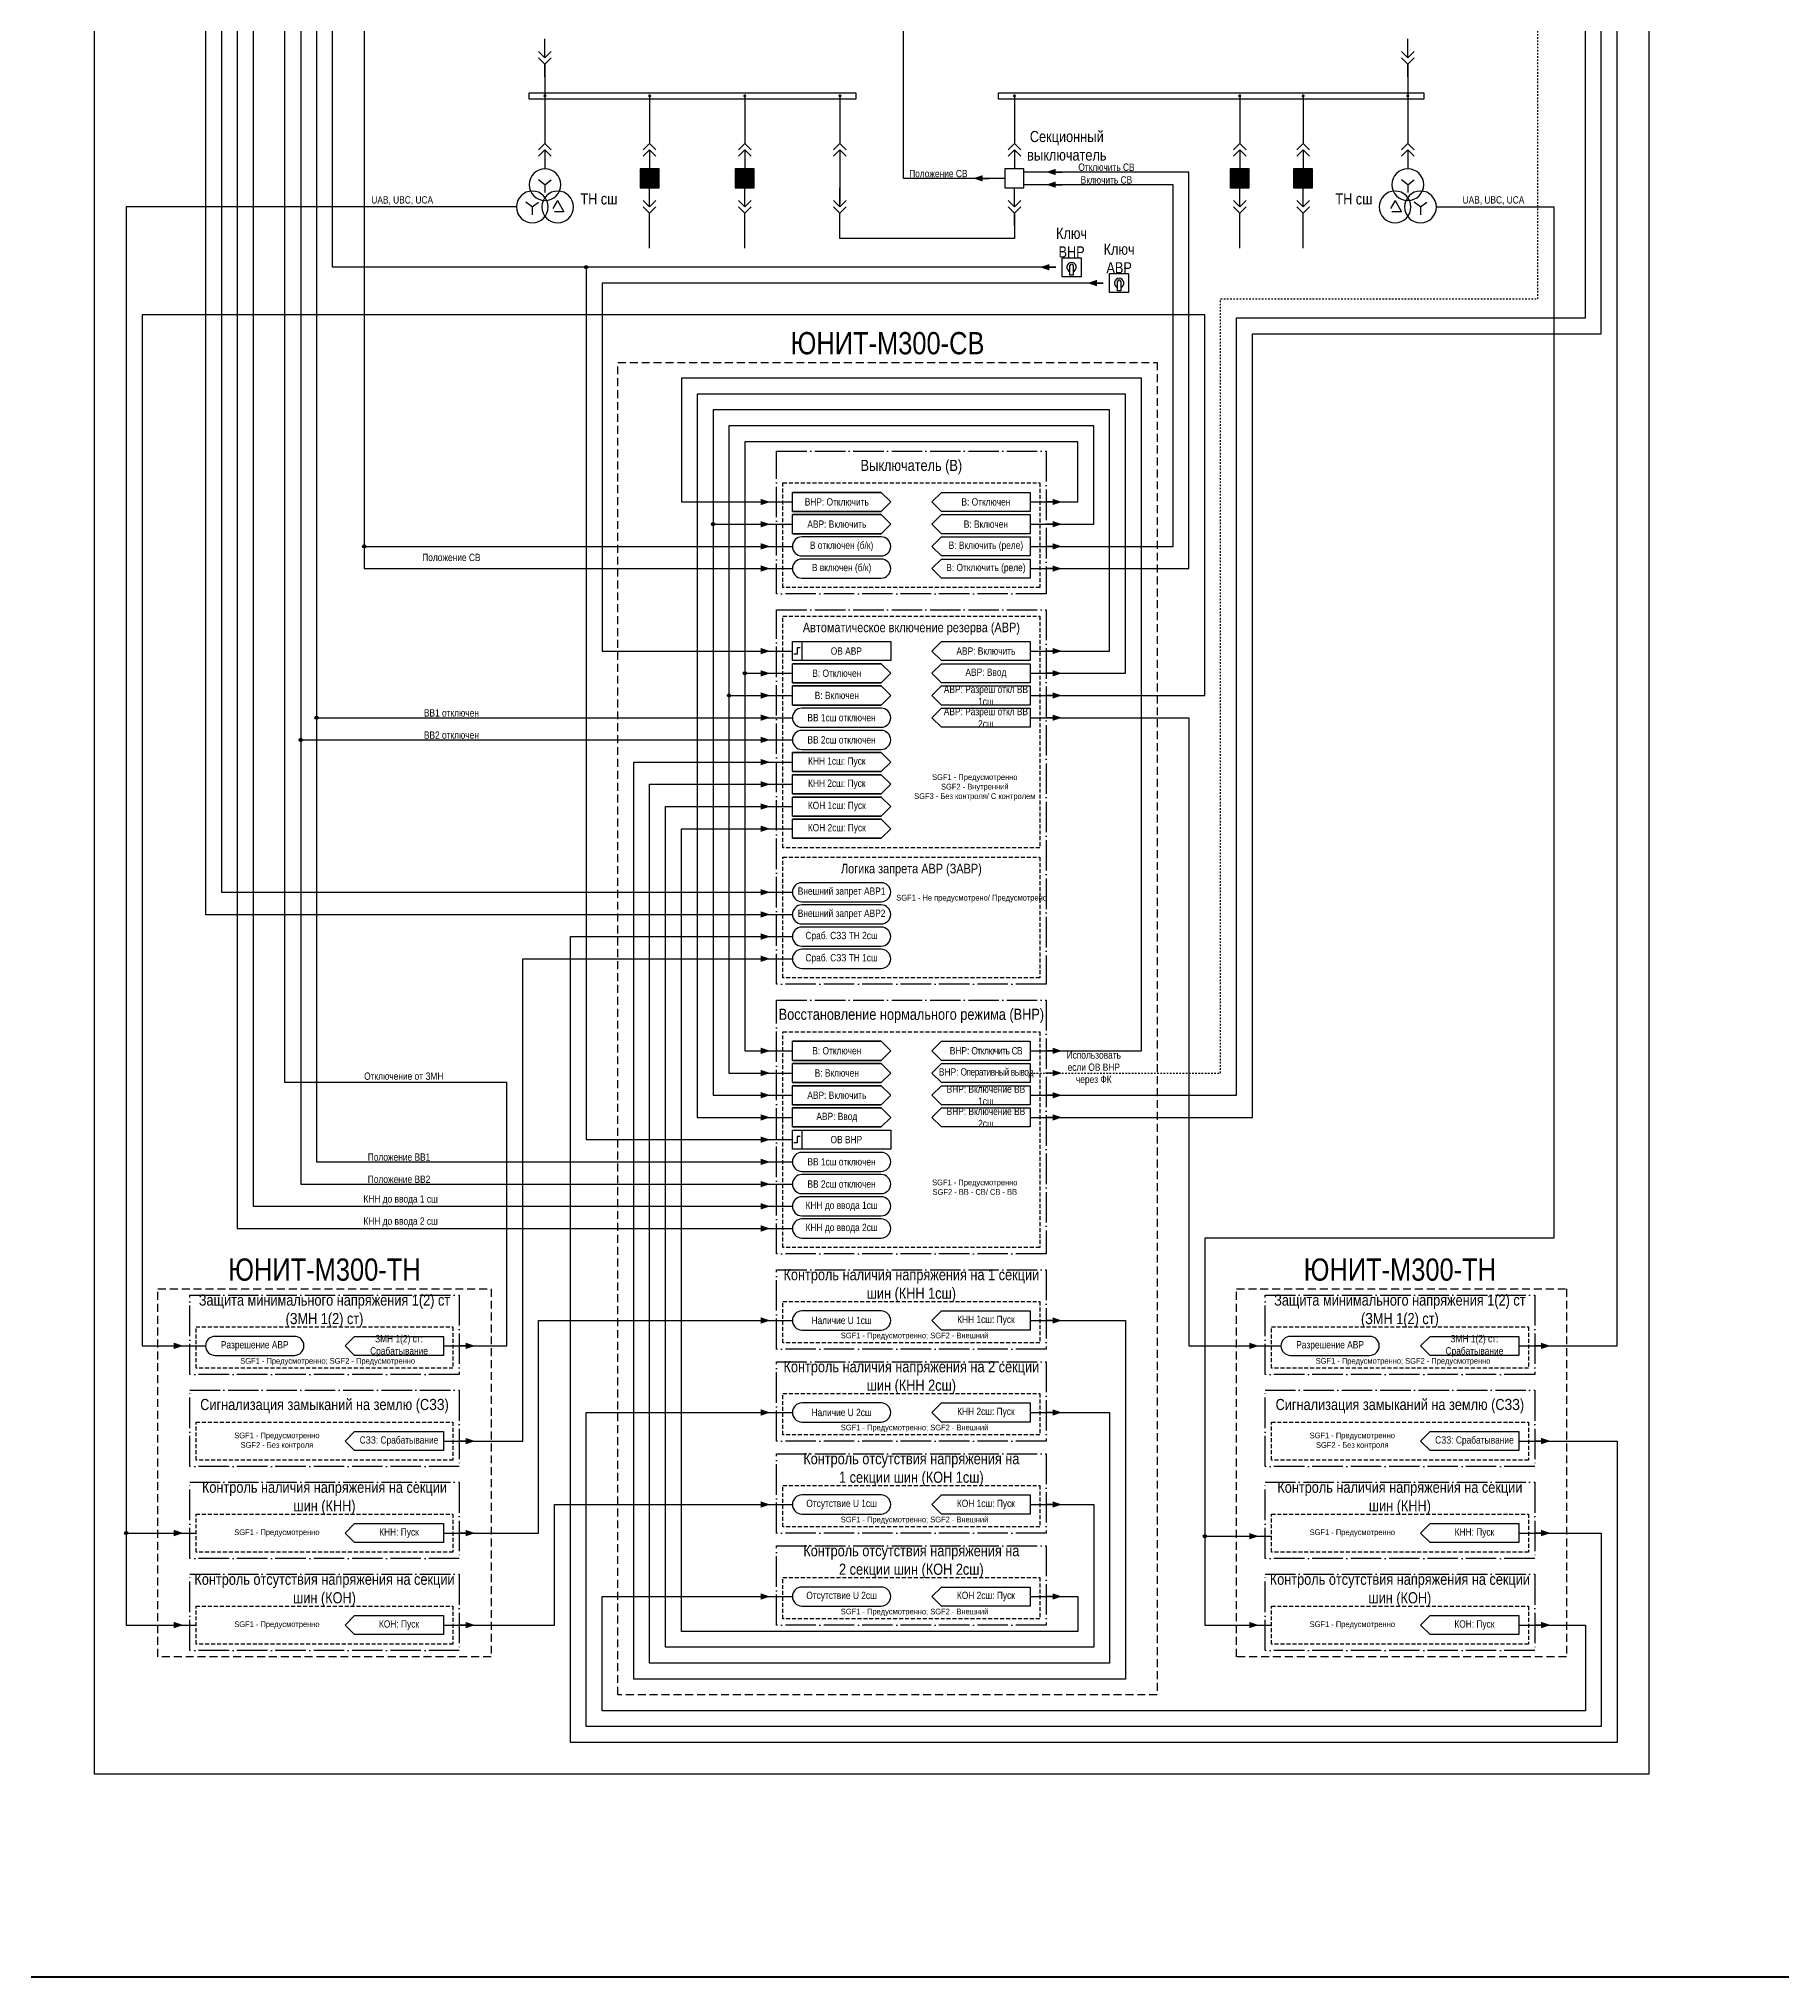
# Model space of a CAD drawing. Header units: millimetres. Extents: x -31 to 1726, y -64 to 999.
# Drawn here: x 627 to 1177, y -64 to 547 of the extents above; entities that cross this region are included whole.
import ezdxf
from ezdxf.enums import TextEntityAlignment as Align

# ---------------------------------------------------------------- set-up
doc = ezdxf.new("R2010")
doc.units = ezdxf.units.MM
for name, pattern in [('ACAD_ISO04W100', [30, 24, -3, 0, -3]), ('JIS_02_1.0', [2, 1, -1]), ('штриховая2', [0.375, 0.25, -0.125])]:
    doc.linetypes.add(name, pattern=pattern)
doc.layers.add('LINE', color=7, linetype='Continuous', lineweight=25)
doc.layers.add('TEXT', color=7, linetype='Continuous', lineweight=25)
doc.layers.add('Основная', color=7, linetype='Continuous')
doc.styles.add('2.5_Gost_RD', font='ARIALN.TTF', dxfattribs={"height": 2.5})
doc.styles.add('3.5_Gost_RD', font='ARIALN.TTF', dxfattribs={"height": 3.5})
doc.styles.add('Вывод', font='ARIALN.TTF', dxfattribs={"height": 2.5})
doc.styles.add('Компонент', font='ARIALN.TTF', dxfattribs={"height": 3.5})

# ---------------------------------------------------------------- blocks, each defined once
blk = doc.blocks.new('*U1069')
at = {"ltscale": 0.35}
for q in [(-2, 1.5), (2, 1.5), (0, -2.5)]:
    blk.add_line((0, 0), q, dxfattribs=at)
blk.add_circle((0, 0), 5, dxfattribs=at)
at = {"ltscale": 0.35, "style": 'Компонент'}
blk.add_attdef('ОУ', text='', height=3.5, dxfattribs=at).set_placement((-1, 10), align=Align.MIDDLE_CENTER)
blk = doc.blocks.new('*U1065')
at = {"ltscale": 0.35}
for p, q in [((0, 2), (-2, -1.5)), ((0, 2), (1.5, -0.5)), ((-2, -1.5), (1, -1.5))]:
    blk.add_line(p, q, dxfattribs=at)
blk.add_circle((0, 0), 5, dxfattribs=at)
at = {"ltscale": 0.35, "style": 'Компонент'}
blk.add_attdef('ОУ', text='', height=3.5, dxfattribs=at).set_placement((0, 8), align=Align.MIDDLE_CENTER)
blk = doc.blocks.new('*U1073')
at = {"ltscale": 0.35}
for q in [(-2, 1.5), (2, 1.5), (0, -2.5)]:
    blk.add_line((0, 0), q, dxfattribs=at)
blk.add_circle((0, 0), 5, dxfattribs=at)
at = {"ltscale": 0.35, "style": 'Компонент'}
blk.add_attdef('ОУ', text='', height=3.5, dxfattribs=at).set_placement((0, 8), align=Align.MIDDLE_CENTER)
blk = doc.blocks.new('*U1068')
at = {"layer": 'Основная', "ltscale": 0.25}
for p, q in [((2, 2), (0, 0)), ((0, 0), (2, -2))]:
    blk.add_line(p, q, dxfattribs=at)
blk = doc.blocks.new('*U1072')
at = {"layer": 'Основная', "color": 0}
for p, q in [((0, 6), (0, 2)), ((0, 0), (0, -6))]:
    blk.add_line(p, q, dxfattribs=at)
at = {"ltscale": 0.25, "xscale": -1, "rotation": 90}
for p in [(0, 2), (0, 0)]:
    blk.add_blockref('*U1068', p, dxfattribs=at)
at = {"layer": 'Основная'}
for tag, height, style, p in [('ОУ2', 3.5, 'Компонент', (-5, 6)), ('В2', 2.5, 'Вывод', (3, 6)), ('ОУ1', 3.5, 'Компонент', (-5, -6)), ('В1', 2.5, 'Вывод', (3, -6))]:
    blk.add_attdef(tag, text='', height=height, dxfattribs=dict(at, style=style)).set_placement(p, align=Align.MIDDLE_CENTER)
blk = doc.blocks.new('*U1071')
at = {"layer": 'Основная', "color": 0}
for p, q in [((0, 0), (0, 6)), ((0, -6), (0, -2))]:
    blk.add_line(p, q, dxfattribs=at)
at = {"ltscale": 0.25, "rotation": 89.99999999999999}
for p in [(0, 0), (0, -2)]:
    blk.add_blockref('*U1068', p, dxfattribs=at)
at = {"layer": 'Основная'}
for tag, height, style, p in [('ОУ1', 3.5, 'Компонент', (-5, 6)), ('В1', 2.5, 'Вывод', (3, 6)), ('ОУ2', 3.5, 'Компонент', (-5, -6)), ('В2', 2.5, 'Вывод', (3, -6))]:
    blk.add_attdef(tag, text='', height=height, dxfattribs=dict(at, style=style)).set_placement(p, align=Align.MIDDLE_CENTER)
blk = doc.blocks.new('*U1075')
at = {"ltscale": 0.25}
blk.add_line((1, 0), (5, 0), dxfattribs=at)
blk.add_lwpolyline([(3, 0, 2, 0, 0), (6, 0, 0, 0, 0)], format="xyseb", dxfattribs=at)
at = {"layer": 'Основная', "style": 'Вывод'}
blk.add_attdef('ОТ', text='', height=2.5, dxfattribs=at).set_placement((-4, 0), align=Align.MIDDLE_CENTER)
blk = doc.blocks.new('*U1076')
at = {"ltscale": 0.25}
blk.add_line((1, 0), (5, 0), dxfattribs=at)
blk.add_lwpolyline([(3, 0, 2, 0, 0), (0, 0, 0, 0, 0)], format="xyseb", dxfattribs=at)
at = {"layer": 'Основная', "style": 'Вывод'}
blk.add_attdef('ОТ', text='', height=2.5, dxfattribs=at).set_placement((-4, 0), align=Align.MIDDLE_CENTER)
blk = doc.blocks.new('*U1074')
at = {"ltscale": 0.25}
blk.add_line((-1, 0), (-5, 0), dxfattribs=at)
blk.add_lwpolyline([(-3, 0, 2, 0, 0), (0, 0, 0, 0, 0)], format="xyseb", dxfattribs=at)
at = {"layer": 'Основная', "style": 'Вывод'}
blk.add_attdef('ОТ', text='', height=2.5, dxfattribs=at).set_placement((4, 0), align=Align.MIDDLE_CENTER)
blk = doc.blocks.new('Точка')
at = {"ltscale": 100}
h = blk.add_hatch(color=256, dxfattribs=at)
h.dxf.hatch_style = 1
edge = h.paths.add_edge_path()
edge.add_arc((0, 0), 0.5, 0, 360)
blk.add_circle((0, 0), 0.5, dxfattribs=at)

msp = doc.modelspace()

# ---------------------------------------------------------------- hatches: boundary and pattern name
at = {"ltscale": 100}
h = msp.add_hatch(color=256, dxfattribs=at)
h.dxf.hatch_style = 1
h.paths.add_polyline_path([(786.5, 529, 1), (787.5, 529, 1)])
h = msp.add_hatch(color=256, dxfattribs=at)
h.dxf.hatch_style = 1
h.paths.add_polyline_path([(820.5, 529, -1), (819.5, 529, -1)])
h = msp.add_hatch(color=256, dxfattribs=at)
h.dxf.hatch_style = 1
h.paths.add_polyline_path([(850.5, 529, -1), (849.5, 529, -1)])
h = msp.add_hatch(color=256, dxfattribs=at)
h.dxf.hatch_style = 1
h.paths.add_polyline_path([(880.5, 529, -1), (879.5, 529, -1)])
h = msp.add_hatch(color=256, dxfattribs=at)
h.dxf.hatch_style = 1
h.paths.add_polyline_path([(935.5, 529, -1), (934.5, 529, -1)])
h = msp.add_hatch(color=256, dxfattribs=at)
h.dxf.hatch_style = 1
h.paths.add_polyline_path([(1006.5, 529, -1), (1005.5, 529, -1)])
h = msp.add_hatch(color=256, dxfattribs=at)
h.dxf.hatch_style = 1
h.paths.add_polyline_path([(1026.5, 529, -1), (1025.5, 529, -1)])
h = msp.add_hatch(color=256, dxfattribs=at)
h.dxf.hatch_style = 1
h.paths.add_polyline_path([(1058.5, 529, 1), (1059.5, 529, 1)])
h = msp.add_hatch(color=0, dxfattribs=at)
h.dxf.hatch_style = 1
h.paths.add_polyline_path([(817, 500), (823, 500), (823, 506), (817, 506)])
h = msp.add_hatch(color=0, dxfattribs=at)
h.dxf.hatch_style = 1
h.paths.add_polyline_path([(847, 500), (853, 500), (853, 506), (847, 506)])
h = msp.add_hatch(color=0, dxfattribs=at)
h.dxf.hatch_style = 1
h.paths.add_polyline_path([(1003, 500), (1009, 500), (1009, 506), (1003, 506)])
h = msp.add_hatch(color=0, dxfattribs=at)
h.dxf.hatch_style = 1
h.paths.add_polyline_path([(1023, 500), (1029, 500), (1029, 506), (1023, 506)])

# ---------------------------------------------------------------- linework, layer by layer
at = {"color": 3, "lineweight": 50, "ltscale": 100}
msp.add_lwpolyline([(-31, 999), (1726, 999), (1726, -64), (-31, -64)], close=True, dxfattribs=at)
at = {"color": 3, "ltscale": 100}
msp.add_lwpolyline([(645, 865), (1135, 865), (1135, 0), (645, 0)], close=True, dxfattribs=at)
at = {"ltscale": 100}
for points in [[(1075, 769), (1110, 769), (1110, 855), (680, 855), (680, 271), (865, 271)], [(835, 769), (870, 769), (870, 850), (685, 850), (685, 278), (865, 278)], [(1075, 798), (1105, 798), (1105, 845), (690, 845), (690, 172), (865, 172)], [(835, 798), (865, 798), (865, 840), (695, 840), (695, 179), (865, 179)], [(755, 135), (775, 135), (775, 218), (705, 218), (705, 740), (760, 740)], [(1094, 135), (1125, 135), (1125, 620), (970, 620), (970, 740), (1000, 740)], [(940, 214), (1005, 214), (1005, 459), (1115, 459), (1115, 610), (730, 610), (730, 703), (761, 703)], [(940, 207), (1010, 207), (1010, 454), (1120, 454), (1120, 615), (965, 615), (965, 703), (1001, 703)], [(1076, 673), (1115, 673), (1115, 625), (710, 625), (710, 326), (865, 326)], [(1076, 673), (1115, 673), (1115, 625), (710, 625), (710, 186), (865, 186)], [(836, 673), (875, 673), (875, 620), (715, 620), (715, 333), (865, 333)], [(836, 673), (875, 673), (875, 620), (715, 620), (715, 193), (865, 193)], [(932, 503), (900, 503), (900, 605), (730, 605), (730, 387), (865, 387)], [(932, 503), (900, 503), (900, 605), (730, 605), (730, 380), (865, 380)], [(787, 539), (787, 529)], [(1059, 539), (1059, 529)], [(787, 529), (787, 514)], [(820, 529), (820, 514)], [(850, 529), (850, 514)], [(880, 529), (880, 514)], [(935, 529), (935, 514)], [(1006, 529), (1006, 514)], [(1026, 529), (1026, 514)], [(1059, 529), (1059, 514)], [(880, 511), (880, 495)], [(940, 380), (990, 380), (990, 505), (938, 505)], [(940, 387), (985, 387), (985, 501), (938, 501)], [(820, 481), (820, 491)], [(850, 481), (850, 491)], [(935, 492), (935, 484), (880, 484), (880, 492)], [(1006, 481), (1006, 491)], [(1026, 481), (1026, 491)], [(953.5, 475.5), (953.5, 472.5), (952.5, 472.5), (952.5, 475.5)], [(968.5, 470.5), (968.5, 467.5), (967.5, 467.5), (967.5, 470.5)], [(940, 340), (995, 340), (995, 460), (660, 460), (660, 135), (680, 135)], [(940, 228), (975, 228), (975, 440), (830, 440), (830, 401), (865, 401)], [(940, 347), (970, 347), (970, 435), (835, 435), (835, 207), (865, 207)], [(940, 354), (965, 354), (965, 430), (840, 430), (840, 214), (865, 214)], [(940, 354), (965, 354), (965, 430), (840, 430), (840, 394), (865, 394)], [(940, 394), (960, 394), (960, 425), (845, 425), (845, 340), (865, 340)], [(940, 394), (960, 394), (960, 425), (845, 425), (845, 221), (865, 221)], [(940, 401), (955, 401), (955, 420), (850, 420), (850, 347), (865, 347)], [(940, 401), (955, 401), (955, 420), (850, 420), (850, 228), (865, 228)], [(865, 398), (893, 398), (896, 401), (893, 404), (865, 404), (893, 404), (896, 401), (893, 398), (865, 398), (865, 404)], [(865, 391), (893, 391), (896, 394), (893, 397), (865, 397), (893, 397), (896, 394), (893, 391), (865, 391), (865, 397)], [(865, 344), (893, 344), (896, 347), (893, 350), (865, 350), (893, 350), (896, 347), (893, 344), (865, 344), (865, 350)], [(865, 337), (893, 337), (896, 340), (893, 343), (865, 343), (893, 343), (896, 340), (893, 337), (865, 337), (865, 343)], [(940, 333), (990, 333), (990, 135), (1019, 135)], [(940, 143), (970, 143), (970, 30), (815, 30), (815, 319), (865, 319)], [(865, 316), (893, 316), (896, 319), (893, 322), (865, 322), (893, 322), (896, 319), (893, 316), (865, 316), (865, 322)], [(940, 114), (965, 114), (965, 35), (820, 35), (820, 312), (865, 312)], [(865, 309), (893, 309), (896, 312), (893, 315), (865, 315), (893, 315), (896, 312), (893, 309), (865, 309), (865, 315)], [(865, 302), (893, 302), (896, 305), (893, 308), (865, 308), (893, 308), (896, 305), (893, 302), (865, 302), (865, 308)], [(940, 85), (960, 85), (960, 40), (825, 40), (825, 305), (865, 305)], [(865, 295), (893, 295), (896, 298), (893, 301), (865, 301), (893, 301), (896, 298), (893, 295), (865, 295), (865, 301)], [(940, 56), (955, 56), (955, 45), (830, 45), (830, 298), (865, 298)], [(1094, 105), (1125, 105), (1125, 10), (795, 10), (795, 264), (865, 264)], [(755, 105), (780, 105), (780, 257), (865, 257)], [(865, 225), (893, 225), (896, 228), (893, 231), (865, 231), (893, 231), (896, 228), (893, 225), (865, 225), (865, 231)], [(865, 218), (893, 218), (896, 221), (893, 224), (865, 224), (893, 224), (896, 221), (893, 218), (865, 218), (865, 224)], [(865, 211), (893, 211), (896, 214), (893, 217), (865, 217), (893, 217), (896, 214), (893, 211), (865, 211), (865, 217)], [(865, 204), (893, 204), (896, 207), (893, 210), (865, 210), (893, 210), (896, 207), (893, 204), (865, 204), (865, 210)], [(755, 76), (785, 76), (785, 143), (865, 143)], [(1094, 76), (1120, 76), (1120, 15), (800, 15), (800, 114), (865, 114)], [(755, 47), (790, 47), (790, 85), (865, 85)], [(1094, 47), (1115, 47), (1115, 20), (805, 20), (805, 56), (865, 56)]]:
    msp.add_lwpolyline(points, dxfattribs=at)
at = {"color": 1, "ltscale": 100}
for points in [[(948, 475), (720, 475), (720, 835), (965, 835), (965, 712), (1001, 712)], [(948, 475), (720, 475), (720, 708), (761, 708)], [(948, 475), (800, 475), (800, 200), (865, 200)], [(963, 470), (805, 470), (805, 354), (865, 354)]]:
    msp.add_lwpolyline(points, dxfattribs=at)
at = {"color": 251, "linetype": 'JIS_02_1.0', "ltscale": 0.5, "true_color": 0x58595b}
for points in [[(940, 221), (1000, 221), (1000, 465), (1100, 465), (1100, 605), (950, 605), (950, 830), (725, 830), (725, 712), (761, 712)], [(940, 221), (1000, 221), (1000, 465), (1100, 465), (1100, 605), (950, 605), (950, 708), (1001, 708)]]:
    msp.add_lwpolyline(points, dxfattribs=at)
at = {"ltscale": 100}
for points in [[(817, 500), (823, 500), (823, 506), (817, 506)], [(847, 500), (853, 500), (853, 506), (847, 506)], [(932, 500), (938, 500), (938, 506), (932, 506)], [(1003, 500), (1009, 500), (1009, 506), (1003, 506)], [(1023, 500), (1029, 500), (1029, 506), (1023, 506)], [(950, 478), (956, 478), (956, 472), (950, 472)], [(965, 473), (971, 473), (971, 467), (965, 467)], [(912, 404), (940, 404), (940, 398), (912, 398), (909, 401)], [(912, 397), (940, 397), (940, 391), (912, 391), (909, 394)], [(912, 390), (940, 390), (940, 384), (912, 384), (909, 387)], [(912, 383), (940, 383), (940, 377), (912, 377), (909, 380)], [(865, 357), (896, 357), (896, 351), (865, 351)], [(865, 357), (868, 357), (868, 351), (865, 351)], [(912, 357), (940, 357), (940, 351), (912, 351), (909, 354)], [(912, 350), (940, 350), (940, 344), (912, 344), (909, 347)], [(912, 343), (940, 343), (940, 337), (912, 337), (909, 340)], [(912, 336), (940, 336), (940, 330), (912, 330), (909, 333)], [(912, 231), (940, 231), (940, 225), (912, 225), (909, 228)], [(912, 217), (940, 217), (940, 211), (912, 211), (909, 214)], [(912, 210), (940, 210), (940, 204), (912, 204), (909, 207)], [(865, 203), (896, 203), (896, 197), (865, 197)], [(865, 203), (868, 203), (868, 197), (865, 197)], [(912, 146), (940, 146), (940, 140), (912, 140), (909, 143)], [(727, 138), (755, 138), (755, 132), (727, 132), (724, 135)], [(1066, 138), (1094, 138), (1094, 132), (1066, 132), (1063, 135)], [(912, 117), (940, 117), (940, 111), (912, 111), (909, 114)], [(727, 108), (755, 108), (755, 102), (727, 102), (724, 105)], [(1066, 108), (1094, 108), (1094, 102), (1066, 102), (1063, 105)], [(912, 88), (940, 88), (940, 82), (912, 82), (909, 85)], [(727, 79), (755, 79), (755, 73), (727, 73), (724, 76)], [(1066, 79), (1094, 79), (1094, 73), (1066, 73), (1063, 76)], [(912, 59), (940, 59), (940, 53), (912, 53), (909, 56)], [(727, 50), (755, 50), (755, 44), (727, 44), (724, 47)], [(1066, 50), (1094, 50), (1094, 44), (1066, 44), (1063, 47)]]:
    msp.add_lwpolyline(points, close=True, dxfattribs=at)
at = {"color": 5, "ltscale": 100}
for points in [[(778, 494), (655, 494), (655, 76), (677, 76)], [(778, 494), (655, 494), (655, 47), (677, 47)], [(1068, 494), (1105, 494), (1105, 169), (995, 169), (995, 75), (1016, 75)], [(1068, 494), (1105, 494), (1105, 169), (995, 169), (995, 47), (1016, 47)]]:
    msp.add_lwpolyline(points, dxfattribs=at)
at = {"linetype": 'штриховая2', "lineweight": 30, "ltscale": 10}
for points in [[(810, 445), (980, 445), (980, 25), (810, 25)], [(665, 153), (770, 153), (770, 37), (665, 37)], [(1005, 153), (1109, 153), (1109, 37), (1005, 37)]]:
    msp.add_lwpolyline(points, close=True, dxfattribs=at)
at = {"color": 251, "linetype": 'ACAD_ISO04W100', "lineweight": 30, "ltscale": 0.4, "true_color": 0x58595b}
for points in [[(860, 417), (945, 417), (945, 372), (860, 372)], [(860, 367), (945, 367), (945, 249), (860, 249)], [(860, 244), (945, 244), (945, 164), (860, 164)], [(860, 159), (945, 159), (945, 134), (860, 134)], [(675, 151), (760, 151), (760, 126), (675, 126)], [(1014, 151), (1099, 151), (1099, 126), (1014, 126)], [(860, 130), (945, 130), (945, 105), (860, 105)], [(675, 121), (760, 121), (760, 97), (675, 97)], [(1014, 121), (1099, 121), (1099, 97), (1014, 97)], [(860, 101), (945, 101), (945, 76), (860, 76)], [(675, 92), (760, 92), (760, 68), (675, 68)], [(1014, 92), (1099, 92), (1099, 68), (1014, 68)], [(860, 72), (945, 72), (945, 47), (860, 47)], [(675, 63), (760, 63), (760, 39), (675, 39)], [(1014, 63), (1099, 63), (1099, 39), (1014, 39)]]:
    msp.add_lwpolyline(points, close=True, dxfattribs=at)
at = {"linetype": 'штриховая2', "ltscale": 5}
for points in [[(862, 407), (943, 407), (943, 374), (862, 374)], [(862, 365), (943, 365), (943, 292), (862, 292)], [(862, 289), (943, 289), (943, 251), (862, 251)], [(862, 234), (943, 234), (943, 166), (862, 166)], [(862, 149), (943, 149), (943, 136), (862, 136)], [(677, 141), (758, 141), (758, 128), (677, 128)], [(1016, 141), (1097, 141), (1097, 128), (1016, 128)], [(862, 120), (943, 120), (943, 107), (862, 107)], [(677, 111), (758, 111), (758, 99), (677, 99)], [(1016, 111), (1097, 111), (1097, 99), (1016, 99)], [(862, 91), (943, 91), (943, 78), (862, 78)], [(677, 82), (758, 82), (758, 70), (677, 70)], [(1016, 82), (1097, 82), (1097, 70), (1016, 70)], [(862, 62), (943, 62), (943, 49), (862, 49)], [(677, 53), (758, 53), (758, 41), (677, 41)], [(1016, 53), (1097, 53), (1097, 41), (1016, 41)]]:
    msp.add_lwpolyline(points, close=True, dxfattribs=at)
at = {"ltscale": 100}
for points in [[(868, 384), (893, 384, 1), (893, 390), (868, 390, 1)], [(868, 377), (893, 377, 1), (893, 383), (868, 383, 1)], [(868, 330), (893, 330, 1), (893, 336), (868, 336, 1)], [(868, 323), (893, 323, 1), (893, 329), (868, 329, 1)], [(868, 275), (893, 275, 1), (893, 281), (868, 281, 1)], [(868, 268), (893, 268, 1), (893, 274), (868, 274, 1)], [(868, 261), (893, 261, 1), (893, 267), (868, 267, 1)], [(868, 254), (893, 254, 1), (893, 260), (868, 260, 1)], [(868, 190), (893, 190, 1), (893, 196), (868, 196, 1)], [(868, 183), (893, 183, 1), (893, 189), (868, 189, 1)], [(868, 176), (893, 176, 1), (893, 182), (868, 182, 1)], [(868, 169), (893, 169, 1), (893, 175), (868, 175, 1)], [(683, 132), (708, 132, 1), (708, 138), (683, 138, 1)], [(1022, 132), (1047, 132, 1), (1047, 138), (1022, 138, 1)]]:
    msp.add_lwpolyline(points, format="xyb", close=True, dxfattribs=at)
at = {"lineweight": 30, "ltscale": 100}
for points in [[(867.5, 355), (866.5, 355), (866.5, 353), (865.5, 353)], [(867.5, 201), (866.5, 201), (866.5, 199), (865.5, 199)]]:
    msp.add_lwpolyline(points, dxfattribs=at)
at = {"color": 251, "ltscale": 100, "true_color": 0x58595b}
msp.add_lwpolyline([(912, 224), (940, 224), (940, 218), (912, 218), (909, 221)], close=True, dxfattribs=at)
at = {"ltscale": 3}
for points in [[(868, 140), (893, 140, 1), (893, 146), (868, 146, 1)], [(868, 111), (893, 111, 1), (893, 117), (868, 117, 1)], [(868, 82), (893, 82, 1), (893, 88), (868, 88, 1)], [(868, 53), (893, 53, 1), (893, 59), (868, 59, 1)]]:
    msp.add_lwpolyline(points, format="xyb", close=True, dxfattribs=at)
at = {"ltscale": 100}
for centre, radius, start, end in [((953, 475), 1.5, 289.47122, 250.52878), ((953, 475.5), 0.5, 0, 180), ((968, 470), 1.5, 289.47122, 250.52878), ((968, 470.5), 0.5, 0, 180)]:
    msp.add_arc(centre, radius, start, end, dxfattribs=at)
at = {"layer": 'LINE', "lineweight": 30, "ltscale": 100}
for points in [[(782, 530), (885, 530), (885, 528), (782, 528)], [(930, 530), (1064, 530), (1064, 528), (930, 528)]]:
    msp.add_lwpolyline(points, close=True, dxfattribs=at)

# ---------------------------------------------------------------- block references
at = {"ltscale": 0.35, "xscale": -1}
for name, p in [('*U1073', (787, 501)), ('*U1073', (1059, 501)), ('*U1069', (783, 494)), ('*U1065', (791, 494)), ('*U1065', (1055, 494)), ('*U1069', (1063, 494))]:
    msp.add_blockref(name, p, dxfattribs=at)
at = {"ltscale": 100}
for p in [(800, 475), (840, 394), (730, 387), (850, 347), (845, 340), (715, 333), (710, 326), (655, 76), (995, 75)]:
    msp.add_blockref('Точка', p, dxfattribs=at)
at = {"layer": 'Основная', "ltscale": 0.25, "xscale": -1, "rotation": 180}
for name, p in [('*U1072', (787, 541)), ('*U1072', (1059, 541)), ('*U1071', (787, 512)), ('*U1071', (820, 512)), ('*U1071', (850, 512)), ('*U1071', (880, 512)), ('*U1071', (935, 512)), ('*U1071', (1006, 512)), ('*U1071', (1026, 512)), ('*U1071', (1059, 512)), ('*U1072', (820, 494)), ('*U1072', (850, 494)), ('*U1072', (880, 494)), ('*U1072', (935, 494)), ('*U1072', (1006, 494)), ('*U1072', (1026, 494))]:
    msp.add_blockref(name, p, dxfattribs=at)
at = {"layer": 'Основная', "ltscale": 0.25}
for name, p in [('*U1076', (922, 503)), ('*U1076', (945, 505)), ('*U1076', (945, 501)), ('*U1076', (943, 475)), ('*U1076', (958, 470)), ('*U1075', (852, 401)), ('*U1074', (950, 401)), ('*U1075', (852, 394)), ('*U1074', (950, 394)), ('*U1075', (852, 387)), ('*U1074', (950, 387)), ('*U1075', (852, 380)), ('*U1074', (950, 380)), ('*U1075', (852, 354)), ('*U1074', (950, 354)), ('*U1075', (852, 347)), ('*U1074', (950, 347)), ('*U1075', (852, 340)), ('*U1074', (950, 340)), ('*U1075', (852, 333)), ('*U1074', (950, 333)), ('*U1075', (852, 326)), ('*U1075', (852, 319)), ('*U1075', (852, 312)), ('*U1075', (852, 305)), ('*U1075', (852, 298)), ('*U1075', (852, 278)), ('*U1075', (852, 271)), ('*U1075', (852, 264)), ('*U1075', (852, 257)), ('*U1075', (852, 228)), ('*U1074', (950, 228)), ('*U1075', (852, 221)), ('*U1074', (950, 221)), ('*U1075', (852, 214)), ('*U1074', (950, 214)), ('*U1075', (852, 207)), ('*U1074', (950, 207)), ('*U1075', (852, 200)), ('*U1075', (852, 193)), ('*U1075', (852, 186)), ('*U1075', (852, 179)), ('*U1075', (852, 172)), ('*U1075', (852, 143)), ('*U1074', (950, 143)), ('*U1075', (667, 135)), ('*U1074', (765, 135)), ('*U1075', (1006, 135)), ('*U1074', (1104, 135)), ('*U1075', (852, 114)), ('*U1074', (950, 114)), ('*U1074', (765, 105)), ('*U1074', (1104, 105)), ('*U1075', (852, 85)), ('*U1074', (950, 85)), ('*U1075', (667, 76)), ('*U1074', (765, 76)), ('*U1075', (1006, 75)), ('*U1074', (1104, 76)), ('*U1075', (852, 56)), ('*U1074', (950, 56)), ('*U1075', (667, 47)), ('*U1074', (765, 47)), ('*U1075', (1006, 47)), ('*U1074', (1104, 47))]:
    msp.add_blockref(name, p, dxfattribs=at)

# ---------------------------------------------------------------- texts
at = {"color": 30, "ltscale": 100, "attachment_point": 5, "style": '3.5_Gost_RD'}
for s, insert, char_height, width in [('{\\C30;\\c1938679;Секционный\\Pвыключатель}', (951.5, 513.25), 3.5, 27), ('{\\C30;\\c1938679;ТН сш}', (804, 496.5), 3.5, 12), ('{\\C30;\\c1938679;ТН сш}', (1042, 496.5), 3.5, 12), ('{\\C30;\\c1938679;Ключ ВНР}', (953, 482.75), 3.5, 12), ('{\\C30;\\c1938679;Ключ АВР}', (968, 477.75), 3.5, 12), ('{\\C3;ЮНИТ-М300-СВ}', (895, 451), 7, 160), ('\\pt171.5;Выключатель (В)', (902.5, 412), 3.5, 85), ('\\pt147;Автоматическое включение резерва (АВР)', (902.5, 361), 3, 81), ('\\pt147;Логика запрета АВР (ЗАВР)', (902.5, 285), 3, 81), ('{\\C30;\\c1938679;Восстановление нормального режима (ВНР)}', (902.5, 239), 3.5, 85), ('{\\C3;ЮНИТ-М300-ТН}', (717.5, 159), 7, 105), ('Контроль наличия напряжения на 1 секции шин (КНН 1сш)', (902.5, 154), 3.5, 85), ('{\\C3;ЮНИТ-М300-ТН}', (1056.5, 159), 7, 105), ('\\pt171.5;Защита минимального напряжения 1(2) ст\\P(ЗМН 1(2) ст)', (717.5, 146), 3.5, 85), ('\\pt171.5;Защита минимального напряжения 1(2) ст\\P(ЗМН 1(2) ст)', (1056.5, 146), 3.5, 85), ('Контроль наличия напряжения на 2 секции шин (КНН 2сш)', (902.5, 125), 3.5, 85), ('\\pt171.5;Сигнализация замыканий на землю (СЗЗ)', (717.5, 116), 3.5, 85), ('\\pt171.5;Сигнализация замыканий на землю (СЗЗ)', (1056.5, 116), 3.5, 85), ('Контроль отсутствия напряжения на \\P1 секции шин (КОН 1сш)', (902.5, 96), 3.5, 85), ('Контроль наличия напряжения на секции шин (КНН)', (717.5, 87), 3.5, 85), ('Контроль наличия напряжения на секции шин (КНН)', (1056.5, 87), 3.5, 85), ('Контроль отсутствия напряжения на \\P2 секции шин (КОН 2сш)', (902.5, 67), 3.5, 85), ('Контроль отсутствия напряжения на секции шин (КОН)', (717.5, 58), 3.5, 85), ('Контроль отсутствия напряжения на секции шин (КОН)', (1056.5, 58), 3.5, 85)]:
    msp.add_mtext(s, dxfattribs=dict(at, insert=insert, char_height=char_height, width=width))
at = {"ltscale": 100, "char_height": 2.3, "attachment_point": 5, "style": '2.5_Gost_RD'}
for s, insert, width in [('Отключить СВ', (964, 506.5), 32), ('Положение СВ', (911, 504.5), 22), ('Включить СВ', (964, 502.5), 32), ('UAB, UBC, UCA', (742, 496), 40), ('UAB, UBC, UCA', (1086, 496), 28), ('ВНР: Отключить', (879, 401), 28), ('В: Отключен', (926, 401), 28), ('АВР: Включить', (879, 394), 28), ('В: Включен', (926, 394), 28), ('В: Включить (реле)', (926, 387), 28), ('Положение СВ', (757.5, 383.5), 55), ('В: Отключить (реле)', (926, 380), 28), ('АВР: Включить', (926, 354), 28), ('АВР: Ввод', (926, 347), 28), ('АВР: Разреш откл ВВ 1сш', (926, 340), 28), ('АВР: Разреш откл ВВ 2сш', (926, 333), 28), ('ВВ1 отключен', (757.5, 334.5), 55), ('ВВ2 отключен', (757.5, 327.5), 55), ('ВНР:{\\T0.9; Отключить СВ}', (926, 228), 28), ('Отключение от ЗМН', (742.5, 220), 55), ('ВНР: Включение ВВ 1сш', (926, 214), 28), ('ВНР: Включение ВВ 2сш', (926, 207), 28), ('Положение ВВ1', (741, 194.5), 40), ('Положение ВВ2', (741, 187.5), 40), ('КНН 1сш: Пуск', (926, 143), 28), ('ЗМН 1(2) ст: Срабатывание', (741, 135), 28), ('ЗМН 1(2) ст: Срабатывание', (1080, 135), 28), ('КНН 2сш: Пуск', (926, 114), 28), ('СЗЗ: Срабатывание', (741, 105), 28), ('СЗЗ: Срабатывание', (1080, 105), 28), ('КОН 1сш: Пуск', (926, 85), 28), ('КНН: Пуск', (741, 76), 28), ('КНН: Пуск', (1080, 76), 28), ('КОН 2сш: Пуск', (926, 56), 28), ('КОН: Пуск', (741, 47), 28), ('КОН: Пуск', (1080, 47), 28)]:
    msp.add_mtext(s, dxfattribs=dict(at, insert=insert, width=width))
at = {"color": 3, "ltscale": 100, "char_height": 1.8, "attachment_point": 5, "style": '3.5_Gost_RD'}
for s, insert, width in [('SGF1 - Предусмотренно\\PSGF2 - Внутренний\\PSGF3 - Без контроля/ С контролем', (922.5, 311), 35), ('SGF1 - Не предусмотрено/ Предусмотрено', (921.5, 276), 43), ('SGF1 - Предусмотренно\\PSGF2 - ВВ - СВ/ СВ - ВВ', (922.5, 185), 35), ('SGF1 - Предусмотренно; SGF2 - Внешний', (903.5, 138), 73), ('SGF1 - Предусмотренно; SGF2 - Предусмотренно', (718.5, 130), 73), ('SGF1 - Предусмотренно; SGF2 - Предусмотренно', (1057.5, 130), 73), ('SGF1 - Предусмотренно; SGF2 - Внешний', (903.5, 109), 73), ('SGF1 - Предусмотренно\\PSGF2 - Без контроля', (702.5, 105), 35), ('SGF1 - Предусмотренно\\PSGF2 - Без контроля', (1041.5, 105), 35), ('SGF1 - Предусмотренно; SGF2 - Внешний', (903.5, 80), 73), ('SGF1 - Предусмотренно', (702.5, 76), 35), ('SGF1 - Предусмотренно', (1041.5, 76), 35), ('SGF1 - Предусмотренно; SGF2 - Внешний', (903.5, 51), 73), ('SGF1 - Предусмотренно', (702.5, 47), 35), ('SGF1 - Предусмотренно', (1041.5, 47), 35)]:
    msp.add_mtext(s, dxfattribs=dict(at, insert=insert, width=width))
at = {"color": 251, "ltscale": 100, "true_color": 0x58595b, "char_height": 2.3, "attachment_point": 5, "style": '2.5_Gost_RD'}
for s, insert, width in [('Использовать \\Pесли ОВ ВНР \\Pчерез ФК', (960, 222.5), 20), ('ВНР:{\\T0.9; Оперативный вывод}', (926, 221), 28)]:
    msp.add_mtext(s, dxfattribs=dict(at, insert=insert, width=width))
at = {"layer": 'TEXT', "ltscale": 100, "char_height": 2.3, "width": 31, "attachment_point": 5, "style": '2.5_Gost_RD'}
for s, insert in [('В отключен (б/к)', (880.5, 387)), ('В включен (б/к)', (880.5, 380)), ('ВВ 1сш отключен', (880.5, 333)), ('ВВ 2сш отключен', (880.5, 326)), ('Внешний запрет АВР1', (880.5, 278)), ('Внешний запрет АВР2', (880.5, 271)), ('Сраб. СЗЗ ТН 2сш', (880.5, 264)), ('Сраб. СЗЗ ТН 1сш', (880.5, 257)), ('ВВ 1сш отключен', (880.5, 193)), ('ВВ 2сш отключен', (880.5, 186)), ('КНН до ввода 1 сш', (741.5, 181)), ('КНН до ввода 1сш', (880.5, 179)), ('КНН до ввода 2 сш', (741.5, 174)), ('КНН до ввода 2сш', (880.5, 172)), ('\\pt23;Наличие U 1сш', (880.5, 143)), ('Разрешение АВР', (695.5, 135)), ('Разрешение АВР', (1034.5, 135)), ('\\pt23;Наличие U 2сш', (880.5, 114)), ('Отсутствие U 1сш', (880.5, 85)), ('Отсутствие U 2сш', (880.5, 56))]:
    msp.add_mtext(s, dxfattribs=dict(at, insert=insert))
at = {"layer": 'TEXT', "color": 0, "ltscale": 100, "char_height": 2.3, "width": 28, "attachment_point": 5, "style": '2.5_Gost_RD'}
for s, insert in [('{\\C256;ОВ АВР}', (882, 354)), ('{\\C256;В: Отключен}', (879, 347)), ('{\\C256;В: Включен}', (879, 340)), ('{\\C256;КНН 1сш: Пуск}', (879, 319)), ('{\\C256;КНН 2сш: Пуск}', (879, 312)), ('{\\C256;КОН 1сш: Пуск}', (879, 305)), ('{\\C256;КОН 2сш: Пуск}', (879, 298)), ('{\\C256;В: Отключен}', (879, 228)), ('{\\C256;В: Включен}', (879, 221)), ('{\\C256;АВР: Включить}', (879, 214)), ('{\\C256;АВР: Ввод}', (879, 207)), ('{\\C256;ОВ ВНР}', (882, 200))]:
    msp.add_mtext(s, dxfattribs=dict(at, insert=insert))

doc.saveas('drawing.dxf')
